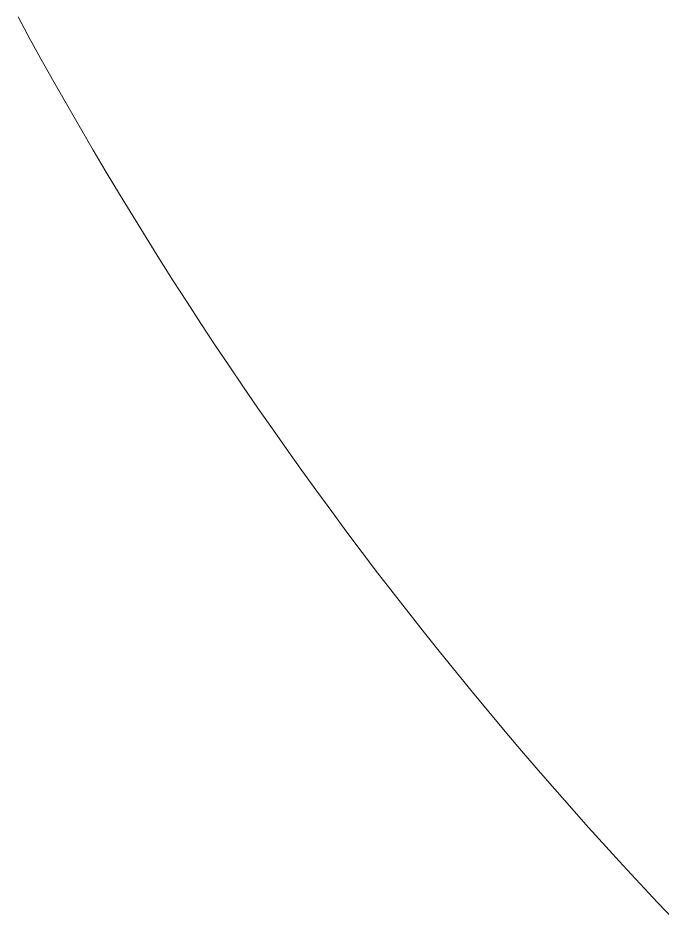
# Model space of a CAD drawing. Header units: millimetres. Extents: x 144517 to 159919, y -31393 to -20504.
# Drawn here: x 158120.47 to 158150.08, y -30044.75 to -30003.27 of the extents above; entities that cross this region are included whole.
import ezdxf

# ---------------------------------------------------------------- set-up
doc = ezdxf.new("R2010")
doc.units = ezdxf.units.MM
doc.header["$MEASUREMENT"] = 0
doc.layers.add('A - SHEET', color=7, linetype='Continuous', lineweight=9)
doc.layers.add('Layer 1', color=7, linetype='Continuous')

# ---------------------------------------------------------------- blocks, each defined once
blk = doc.blocks.new('agdsggad')
at = {"layer": 'Layer 1', "lineweight": 0}
blk.add_lwpolyline([(199.978, 374.046), (199.658, 374.384), (199.34, 374.724), (199.025, 375.066), (198.711, 375.41), (198.399, 375.756), (198.09, 376.104), (197.782, 376.453), (197.477, 376.805), (197.174, 377.158), (196.873, 377.512), (196.574, 377.869), (196.277, 378.228), (195.982, 378.588), (195.69, 378.95), (195.4, 379.314), (195.111, 379.679), (194.825, 380.046), (194.542, 380.415), (194.26, 380.786), (193.981, 381.158), (193.704, 381.532), (193.429, 381.908), (193.156, 382.285), (192.886, 382.664), (192.618, 383.045), (192.352, 383.427), (192.089, 383.811), (191.828, 384.197), (191.569, 384.584), (191.312, 384.973), (191.058, 385.363), (190.806, 385.755), (190.557, 386.149), (190.309, 386.544), (190.065, 386.941), (189.822, 387.339), (189.582, 387.739), (189.345, 388.14), (189.109, 388.543), (188.877, 388.947), (188.646, 389.353), (188.418, 389.761), (188.193, 390.17), (187.97, 390.58)], dxfattribs=at)
blk = doc.blocks.new('EWRSDG')
at = {"xscale": 3.437246875556696, "yscale": 3.437246875556696, "zscale": 3.437246875556696}
blk.add_blockref('agdsggad', (-192566.76, -259573.4), dxfattribs=at)

msp = doc.modelspace()

# ---------------------------------------------------------------- block references
at = {"layer": 'A - SHEET', "xscale": 0.7307667054224303, "yscale": 0.7307667054224303, "zscale": 0.7307667054224303}
msp.add_blockref('EWRSDG', (298369.7, 158703.315, -0.002), dxfattribs=at)

doc.saveas('drawing.dxf')
